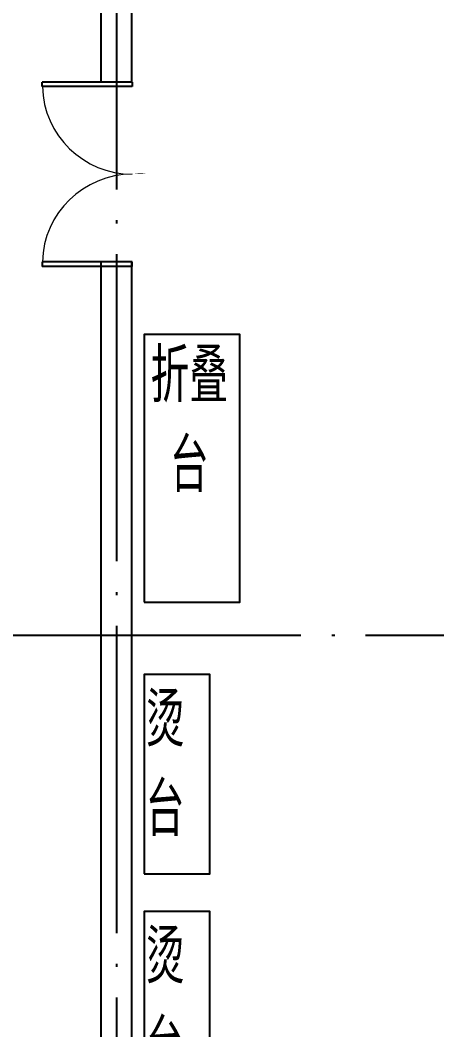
# Model space of a CAD drawing. Extents: x -2187 to 96136, y -11110 to 52208.
# Drawn here: x 20799 to 23509, y 23094 to 29666 of the extents above; entities that cross this region are included whole.
import ezdxf

# ---------------------------------------------------------------- set-up
doc = ezdxf.new("R2010")
doc.units = 0
doc.header["$LTSCALE"] = 1000
doc.header["$MEASUREMENT"] = 0
doc.linetypes.add('DOTE', pattern=[2.42, 2, -0.2, 0.02, -0.2])
for name, color, linetype in [('DIM_SYMB', 3, 'Continuous'), ('DOTE', 14, 'DOTE'), ('WALL', 4, 'Continuous')]:
    doc.layers.add(name, color=color, linetype=linetype)
doc.styles.get("Standard").update_dxf_attribs({"font": 'gbenor.shx', "bigfont": 'gbcbig.shx'})

msp = doc.modelspace()

# ---------------------------------------------------------------- linework, layer by layer
for p, q in [((21527.581, 29263.27), (20942.581, 29263.27)), ((20942.581, 29233.27), (20942.581, 29263.27)), ((21527.581, 29263.27), (21527.581, 29233.27)), ((21527.581, 29233.27), (20942.581, 29233.27)), ((21527.581, 28093.27), (20942.581, 28093.27)), ((20942.581, 28093.27), (20942.581, 28063.27)), ((21527.581, 28063.27), (20942.581, 28063.27)), ((21527.581, 28063.27), (21527.581, 28093.27))]:
    msp.add_line(p, q)
for points in [[(21604.868, 25878.252), (22228.026, 25878.252), (22228.026, 27619.216), (21604.868, 27619.216)], [(21604.868, 24109.722), (22032.104, 24109.722), (22032.104, 25405.527), (21604.868, 25405.527)], [(21604.868, 22490.672), (22032.104, 22490.672), (22032.104, 23863.468), (21604.868, 23863.468)]]:
    msp.add_lwpolyline(points, close=True)
at = {"lineweight": 13}
for centre, start, end in [((21527.581, 29248.27), 181.4692836, 270), ((21527.581, 28078.27), 90, 178.5307164)]:
    msp.add_arc(centre, 585, start, end, dxfattribs=at)
at = {"layer": 'DIM_SYMB'}
msp.add_lwpolyline([(23220.506, 28661.703, 0, 0, 0), (22229.607, 28663.27, 160, 0, 0), (21581.648, 28669.737, 0, 0, 0)], format="xyseb", dxfattribs=at)
at = {"layer": 'DOTE'}
for p, q in [((21425.665, 42663.27), (21425.665, -3336.73)), ((8525.665, 25663.27), (92525.665, 25663.27))]:
    msp.add_line(p, q, dxfattribs=at)
at = {"layer": 'WALL'}
for p, q in [((21525.665, 29263.27), (21525.665, 34363.27)), ((21325.665, 29263.27), (21325.665, 34263.27)), ((21525.665, 28663.267), (21525.665, 28663.273)), ((21325.665, 7763.27), (21325.665, 28093.27)), ((21525.665, 7763.27), (21525.665, 28093.27))]:
    msp.add_line(p, q, dxfattribs=at)

# ---------------------------------------------------------------- texts
at = {"char_height": 350, "attachment_point": 2}
for s, insert, width in [('折叠台', (21899.052, 27527.064), 610.36346), ('烫台', (21741.404, 25287.714), 146.56396), ('烫台', (21741.404, 23745.654), 146.56396)]:
    msp.add_mtext(s, dxfattribs=dict(at, insert=insert, width=width))

doc.saveas('drawing.dxf')
